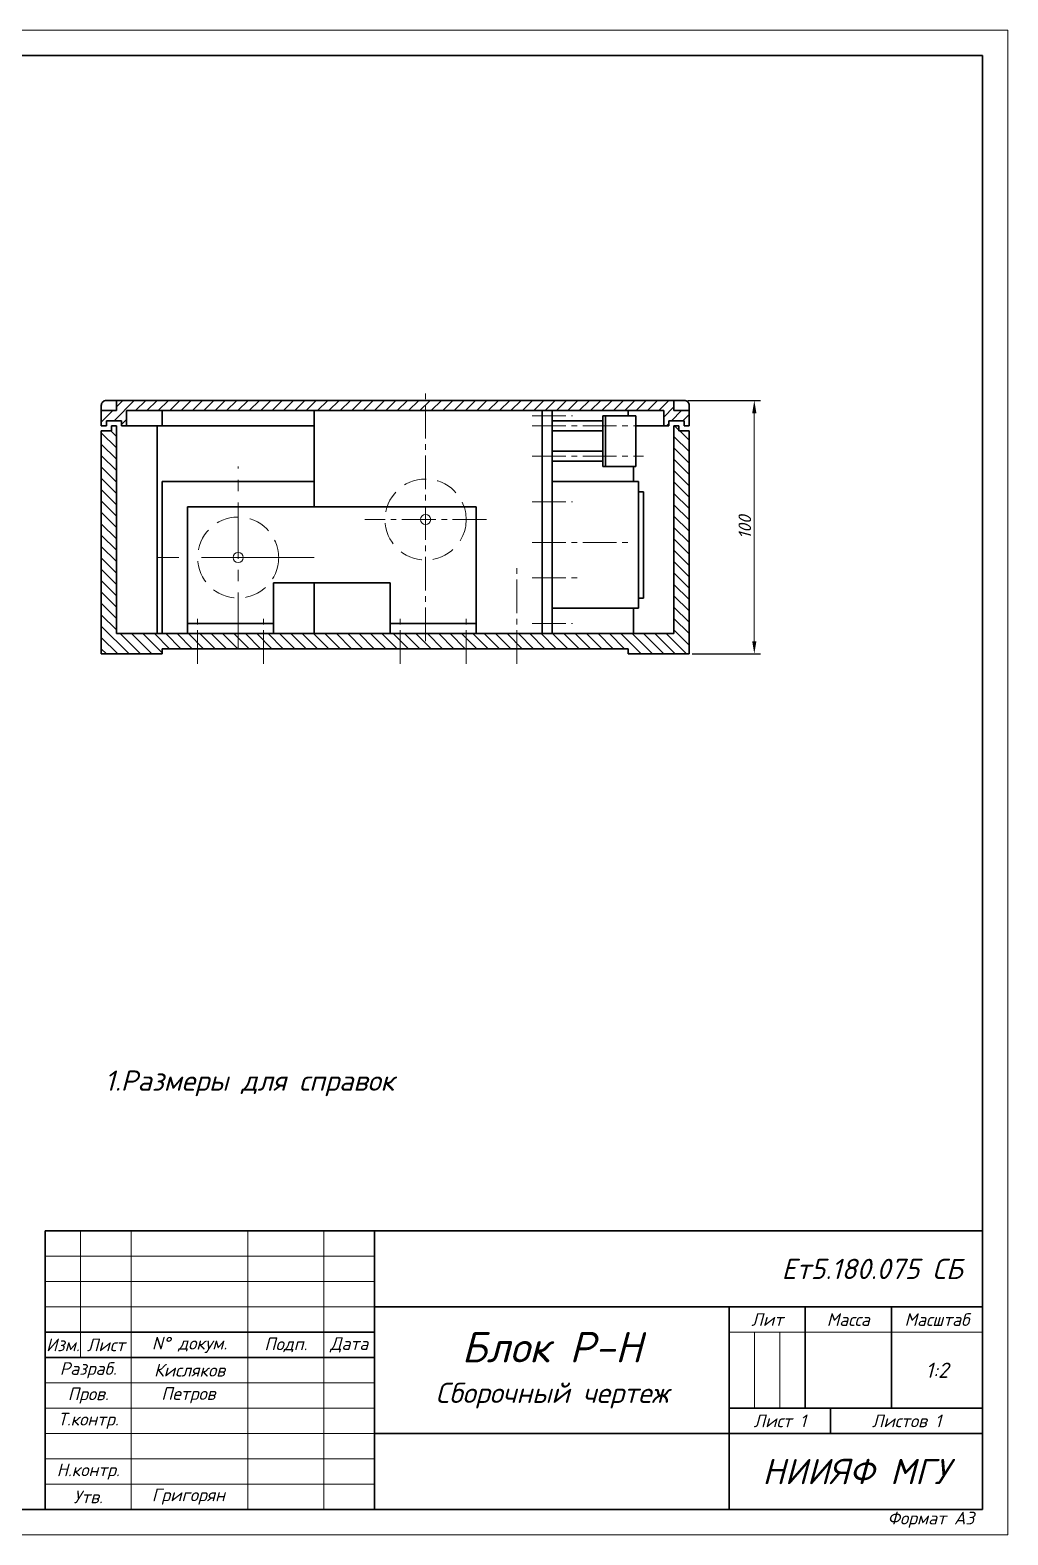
# Model space of a CAD drawing. Header units: millimetres. Extents: x 133 to 553, y -1 to 296.
# Drawn here: x 359.7 to 552.6, y -0.8 to 296.2 of the extents above; entities that cross this region are included whole.
import ezdxf

# ---------------------------------------------------------------- set-up
doc = ezdxf.new("R2010")
doc.units = ezdxf.units.MM
for name, pattern in [('ACAD_ISO10W100', [18, 12, -3, 0, -3]), ('CENTER', [50.8, 31.75, -6.35, 6.35, -6.35]), ('CENTER2', [28.575, 19.05, -3.175, 3.175, -3.175]), ('CENTERX2', [101.6, 63.5, -12.7, 12.7, -12.7]), ('HIDDENX2', [19.05, 12.7, -6.35])]:
    doc.linetypes.add(name, pattern=pattern)
doc.styles.add('Тип А Наклон', font='isocpeur.ttf', dxfattribs={"oblique": 15, "height": 2.5})
doc.dimstyles.new('ISO-25', dxfattribs={"dimtxt": 5, "dimasz": 2.5, "dimexe": 1.25, "dimexo": 0.625, "dimtad": 1, "dimtxsty": 'Тип А Наклон', "dimcen": 2.5, "dimadec": 0, "dimazin": 0, "dimtfac": 1, "dimtmove": 0, "dimatfit": 3, "dimfxl": 1, "dimlwd": 15, "dimarcsym": 0})

# ---------------------------------------------------------------- blocks, each defined once
blk = doc.blocks.new('*D8')
at = {"color": 0, "linetype": 'Continuous', "lineweight": -2, "ltscale": 0.35}
for p, q in [((489.44, 223.08), (503.84, 223.08)), ((490.35, 173.08), (503.84, 173.08))]:
    blk.add_line(p, q, dxfattribs=at)
at = {"color": 0, "linetype": 'Continuous', "lineweight": 15, "ltscale": 0.35}
blk.add_line((502.59, 220.58), (502.59, 175.58), dxfattribs=at)
for points in [[(502.17, 220.58), (503.01, 220.58), (502.59, 223.08)], [(502.17, 175.58), (503.01, 175.58), (502.59, 173.08)]]:
    blk.add_solid(points, dxfattribs=at)
at = {"layer": 'Defpoints', "color": 0, "linetype": 'Continuous', "lineweight": 15, "ltscale": 0.35}
for p in [(488.82, 223.08), (489.72, 173.08), (502.59, 173.08)]:
    blk.add_point(p, dxfattribs=at)
at = {"color": 0, "linetype": 'Continuous', "lineweight": 15, "ltscale": 0.35, "insert": (500.72, 198.08), "char_height": 2.5, "attachment_point": 5, "rotation": 90, "style": 'Тип А Наклон'}
blk.add_mtext('100', dxfattribs=at)

msp = doc.modelspace()

# ---------------------------------------------------------------- hatches: boundary and pattern name
at = {"linetype": 'Continuous', "lineweight": 15, "ltscale": 0.35}
h = msp.add_hatch(dxfattribs=at)
h.set_pattern_fill('ANSI31', color=256, scale=0.5, style=0)
h.paths.add_polyline_path([(437.725, 223.08), (415.725, 223.08), (376.725, 223.08), (376.725, 221.08), (373.725, 221.08), (373.725, 218.08), (374.725, 218.08), (374.725, 219.08), (377.725, 219.08), (377.725, 218.08), (378.725, 218.08), (378.725, 221.08), (437.725, 221.08)])
h.paths.add_polyline_path([(486.725, 223.08), (437.725, 223.08), (437.725, 221.08), (458.725, 221.08), (458.725, 221.08), (466.725, 221.08), (466.725, 221.08), (484.725, 221.08), (484.725, 218.08), (485.725, 218.08), (485.725, 219.08), (488.725, 219.08), (488.725, 218.08), (489.725, 218.08), (489.725, 221.08), (486.725, 221.08)])
h = msp.add_hatch(dxfattribs=at)
h.set_pattern_fill('ANSI31', color=256, scale=0.5, angle=90, style=0)
h.paths.add_polyline_path([(376.725, 218.08), (375.725, 218.08), (375.725, 217.08), (373.725, 217.08), (373.725, 173.08), (385.725, 173.08), (385.725, 174.08), (392.725, 174.08), (392.725, 177.08), (390.725, 177.08), (385.725, 177.08), (376.725, 177.08)])
h.paths.add_polyline_path([(400.725, 177.08), (392.725, 177.08), (392.725, 174.08), (400.725, 174.08)])
h.paths.add_polyline_path([(405.725, 177.08), (400.725, 177.08), (400.725, 174.08), (405.725, 174.08)])
h.paths.add_polyline_path([(432.725, 177.08), (430.725, 177.08), (415.725, 177.08), (407.725, 177.08), (405.725, 177.08), (405.725, 174.08), (432.725, 174.08)])
h.paths.add_polyline_path([(432.725, 177.08), (432.725, 174.08), (445.725, 174.08), (445.725, 177.08)])
h.paths.add_polyline_path([(455.725, 177.08), (447.725, 177.08), (445.725, 177.08), (445.725, 174.08), (455.725, 174.08)])
h.paths.add_polyline_path([(489.725, 217.08), (487.725, 217.08), (487.725, 218.08), (486.725, 218.08), (486.725, 177.08), (455.725, 177.08), (455.725, 174.08), (477.725, 174.08), (477.725, 173.08), (489.725, 173.08)])

# ---------------------------------------------------------------- linework, layer by layer
at = {"lineweight": 15}
for p, q in [((552.635, 296.186), (132.635, 296.186)), ((552.635, -0.814), (552.635, 296.186)), ((369.635, 59.186), (369.635, 34.186)), ((379.635, 59.186), (379.635, 4.186)), ((402.635, 59.186), (402.635, 4.186)), ((417.635, 59.186), (417.635, 4.186)), ((362.635, 54.186), (427.635, 54.186)), ((362.635, 49.186), (427.635, 49.186)), ((362.635, 44.186), (427.635, 44.186)), ((547.635, 39.186), (497.635, 39.186)), ((362.635, 29.186), (427.635, 29.186)), ((362.635, 24.186), (427.635, 24.186)), ((362.635, 19.186), (427.635, 19.186)), ((362.635, 14.186), (427.635, 14.186)), ((362.635, 9.186), (427.635, 9.186)), ((132.635, -0.814), (552.635, -0.814))]:
    msp.add_line(p, q, dxfattribs=at)
at = {"lineweight": 18}
msp.add_line((552.635, 296.186), (547.635, 296.186), dxfattribs=at)
at = {"lineweight": 30}
for p, q in [((152.635, 291.186), (547.635, 291.186)), ((547.635, 291.186), (547.635, 4.186)), ((547.635, 59.186), (362.635, 59.186)), ((362.635, 59.186), (362.635, 4.186)), ((427.635, 59.186), (427.635, 4.186)), ((547.635, 44.186), (427.635, 44.186)), ((497.635, 44.186), (497.635, 4.186)), ((512.635, 44.186), (512.635, 24.186)), ((529.635, 44.186), (529.635, 24.186)), ((362.635, 39.186), (427.635, 39.186)), ((362.635, 34.186), (427.635, 34.186)), ((547.635, 24.186), (497.635, 24.186)), ((517.635, 19.186), (517.635, 24.186)), ((497.635, 19.186), (427.635, 19.186)), ((547.635, 19.186), (497.635, 19.186)), ((152.635, 4.186), (547.635, 4.186))]:
    msp.add_line(p, q, dxfattribs=at)
at = {"linetype": 'Continuous', "lineweight": 30, "ltscale": 0.35}
for p, q in [((374.634, 223.08), (488.815, 223.08)), ((376.725, 221.08), (376.725, 223.08)), ((415.725, 223.08), (462.725, 223.08)), ((486.725, 221.08), (486.725, 223.08)), ((373.725, 222.08), (373.725, 218.08)), ((373.725, 218.08), (373.725, 221.08)), ((373.725, 218.08), (373.725, 221.08)), ((373.725, 221.08), (376.725, 221.08)), ((378.725, 218.08), (378.725, 221.08)), ((378.725, 221.08), (484.725, 221.08)), ((378.725, 218.08), (378.725, 221.08)), ((385.725, 218.08), (385.725, 221.08)), ((415.725, 207.08), (415.725, 221.08)), ((460.725, 177.08), (460.725, 221.08)), ((462.725, 221.08), (462.725, 177.08)), ((472.725, 219.08), (472.725, 220.08)), ((472.725, 220.08), (473.225, 220.08)), ((473.225, 220.08), (473.225, 210.08)), ((479.225, 220.08), (473.225, 220.08)), ((477.725, 220.08), (477.725, 221.08)), ((479.225, 210.08), (479.225, 220.08)), ((484.725, 218.08), (484.725, 221.08)), ((484.725, 218.08), (484.725, 221.08)), ((489.725, 221.08), (486.725, 221.08)), ((489.725, 222.08), (489.725, 218.08)), ((489.725, 218.08), (489.725, 221.08)), ((489.725, 218.08), (489.725, 221.08)), ((373.725, 218.08), (374.725, 218.08)), ((373.725, 218.08), (374.725, 218.08)), ((373.725, 217.08), (373.725, 173.08)), ((373.725, 217.08), (375.725, 217.08)), ((374.725, 218.08), (374.725, 219.08)), ((374.725, 219.08), (377.725, 219.08)), ((374.725, 218.08), (374.725, 219.08)), ((374.725, 219.08), (377.725, 219.08)), ((375.725, 217.08), (375.725, 218.08)), ((375.725, 218.08), (376.725, 218.08)), ((376.725, 177.08), (376.725, 218.08)), ((377.725, 219.08), (377.725, 218.08)), ((377.725, 219.08), (377.725, 218.08)), ((377.725, 218.08), (378.725, 218.08)), ((377.725, 218.08), (378.725, 218.08)), ((378.725, 218.08), (415.725, 218.08)), ((384.725, 177.08), (384.725, 218.08)), ((462.725, 219.08), (472.725, 219.08)), ((462.725, 217.08), (472.725, 217.08)), ((472.725, 219.08), (472.725, 211.08)), ((479.225, 218.08), (484.725, 218.08)), ((485.725, 218.08), (484.725, 218.08)), ((485.725, 218.08), (484.725, 218.08)), ((488.725, 219.08), (485.725, 219.08)), ((485.725, 219.08), (485.725, 218.08)), ((488.725, 219.08), (485.725, 219.08)), ((485.725, 219.08), (485.725, 218.08)), ((486.725, 177.08), (486.725, 218.08)), ((487.725, 218.08), (486.725, 218.08)), ((487.725, 218.08), (486.725, 218.08)), ((487.725, 217.08), (487.725, 218.08)), ((487.725, 217.08), (487.725, 218.08)), ((489.725, 217.08), (487.725, 217.08)), ((489.725, 217.08), (487.725, 217.08)), ((488.725, 218.08), (488.725, 219.08)), ((488.725, 218.08), (488.725, 219.08)), ((489.725, 218.08), (488.725, 218.08)), ((489.725, 218.08), (488.725, 218.08)), ((489.725, 217.08), (489.725, 173.08)), ((462.725, 213.08), (472.725, 213.08)), ((472.725, 211.08), (462.725, 211.08)), ((472.725, 210.08), (472.725, 211.08)), ((473.225, 210.08), (472.725, 210.08)), ((473.225, 210.08), (479.225, 210.08)), ((478.725, 207.08), (478.725, 210.08)), ((385.725, 177.08), (385.725, 207.08)), ((385.725, 207.08), (415.725, 207.08)), ((415.725, 207.08), (415.725, 202.08)), ((479.725, 207.08), (462.725, 207.08)), ((479.725, 182.08), (479.725, 207.08)), ((479.725, 205.08), (480.725, 205.08)), ((480.725, 205.08), (480.725, 184.08)), ((415.725, 202.08), (390.725, 202.08)), ((390.725, 202.08), (390.725, 177.08)), ((447.725, 202.08), (415.725, 202.08)), ((447.725, 179.08), (447.725, 202.08)), ((415.725, 187.08), (407.725, 187.08)), ((407.725, 187.08), (407.725, 179.08)), ((415.725, 177.08), (415.725, 187.08)), ((415.725, 187.08), (430.725, 187.08)), ((430.725, 187.08), (430.725, 177.08)), ((462.725, 182.08), (479.725, 182.08)), ((478.725, 177.08), (478.725, 182.08)), ((480.725, 184.08), (479.725, 184.08)), ((407.725, 179.08), (390.725, 179.08)), ((407.725, 177.08), (407.725, 179.08)), ((430.725, 179.08), (447.725, 179.08)), ((447.725, 179.08), (447.725, 177.08)), ((376.725, 177.08), (486.725, 177.08)), ((390.725, 177.08), (385.725, 177.08)), ((390.725, 177.08), (407.725, 177.08)), ((407.725, 177.08), (415.725, 177.08)), ((430.725, 177.08), (415.725, 177.08)), ((447.725, 177.08), (430.725, 177.08)), ((460.725, 177.08), (447.725, 177.08)), ((462.725, 177.08), (460.725, 177.08)), ((385.725, 173.08), (373.725, 173.08)), ((385.725, 173.08), (385.725, 174.08)), ((385.725, 174.08), (477.725, 174.08)), ((477.725, 173.08), (477.725, 174.08)), ((477.725, 173.08), (489.725, 173.08))]:
    msp.add_line(p, q, dxfattribs=at)
at = {"linetype": 'CENTER2', "lineweight": 15, "ltscale": 0.35}
for p, q in [((437.725, 175.58), (437.725, 225.58)), ((458.725, 221.08), (466.725, 221.08)), ((458.725, 220.055), (466.725, 220.055)), ((458.725, 218.073), (480.725, 218.073)), ((458.725, 212.08), (480.725, 212.08)), ((458.725, 203.08), (466.725, 203.08)), ((449.725, 199.58), (425.725, 199.58)), ((458.725, 195.08), (477.725, 195.08)), ((455.725, 171.08), (455.725, 191.08)), ((458.725, 188.08), (468.725, 188.08)), ((392.725, 171.08), (392.725, 181.08)), ((405.725, 171.08), (405.725, 181.08)), ((432.725, 171.08), (432.725, 181.08)), ((445.725, 171.08), (445.725, 181.08)), ((458.725, 179.08), (466.725, 179.08))]:
    msp.add_line(p, q, dxfattribs=at)
at = {"linetype": 'CENTER', "lineweight": 15, "ltscale": 0.35}
msp.add_line((400.725, 174.08), (400.725, 210.08), dxfattribs=at)
at = {"linetype": 'CENTERX2', "lineweight": 15, "ltscale": 0.35}
msp.add_line((415.725, 192.08), (384.396, 192.08), dxfattribs=at)
at = {"linetype": 'Continuous', "lineweight": 15, "ltscale": 0.35}
for p, q in [((497.635, 39.186), (502.635, 39.186)), ((502.635, 39.186), (507.635, 39.186)), ((502.635, 39.186), (502.635, 24.186)), ((507.635, 39.186), (507.635, 24.186))]:
    msp.add_line(p, q, dxfattribs=at)
at = {"linetype": 'HIDDENX2', "lineweight": 15, "ltscale": 0.35}
for centre in [(437.725, 199.58), (400.725, 192.08)]:
    msp.add_circle(centre, 8, dxfattribs=at)
at = {"linetype": 'Continuous', "lineweight": 15, "ltscale": 0.35}
for centre in [(437.725, 199.58), (400.725, 192.08)]:
    msp.add_circle(centre, 1, dxfattribs=at)
at = {"linetype": 'Continuous', "lineweight": 30, "ltscale": 0.35}
for centre, start, end in [((374.679, 222.125), 87.28415, 182.71585), ((488.77, 222.125), 357.28415, 92.71585)]:
    msp.add_arc(centre, 0.956, start, end, dxfattribs=at)

# ---------------------------------------------------------------- texts
at = {"linetype": 'CENTER', "lineweight": 15, "ltscale": 0.35, "style": 'Тип А Наклон'}
for s, insert, char_height, width, attachment_point in [('1.Размеры для справок', (374.376, 88.301), 4, 199.17789, 4), ('                              Ет5.180.075 СБ', (487.635, 51.686), 4, 120, 5), ('{\\H2.4x;Блок Р-Н\\P\\H0.66669x;Сборочный чертеж}', (462.635, 31.686), 2.5, 70, 5), ('НИИЯФ МГУ', (522.635, 11.686), 5, 50, 5)]:
    msp.add_mtext(s, dxfattribs=dict(at, insert=insert, char_height=char_height, width=width, attachment_point=attachment_point))
at = {"lineweight": 18, "char_height": 2.5, "attachment_point": 5, "style": 'Тип А Наклон'}
for s, insert, width in [('{\\fISOCPEUR|b0|i0|c204|p34;Лит}', (505.135, 41.686), 15), ('{\\fISOCPEUR|b0|i0|c204|p34;Масса}', (521.135, 41.686), 17), ('{\\fISOCPEUR|b0|i0|c204|p34;Масштаб}', (538.635, 41.686), 18), ('{\\fISOCPEUR|b0|i0|c204|p34;Изм.}', (366.135, 36.686), 7), ('{\\fISOCPEUR|b0|i0|c204|p34;Лист}', (374.635, 36.686), 10), ('{\\fISOCPEUR|b0|i0|c0|p34;N%%D\\fISOCPEUR|b0|i0|c204|p34; докум.}', (391.135, 36.686), 23), ('{\\fISOCPEUR|b0|i0|c204|p34;Подп}.', (410.135, 36.686), 15), ('{\\fISOCPEUR|b0|i0|c204|p34;Дата}', (422.635, 36.686), 10), ('{\\fISOCPEUR|b0|i0|c204|p34;Разраб.}', (371.135, 31.686), 17), ('Кисляков', (391.135, 31.686), 23), ('{\\fISOCPEUR|b0|i0|c204|p34;Пров.}', (371.135, 26.686), 17), ('Петров', (390.905, 26.742), 23), ('{\\fISOCPEUR|b0|i0|c204|p34;Т}.{\\fISOCPEUR|b0|i0|c204|p34;контр.}', (371.135, 21.686), 17), ('Лист 1', (507.635, 21.686), 20), ('Листов 1', (532.635, 21.686), 30), ('{\\fISOCPEUR|b0|i0|c204|p34;Н.контр.}', (371.135, 11.686), 17), ('{\\fISOCPEUR|b0|i0|c204|p34;Утв.}', (371.135, 6.686), 17), ('Григорян', (390.905, 6.742), 23), ('{\\fISOCPEUR|b0|i0|c204|p34;Формат А\\fISOCPEUR|b0|i0|c0|p34;3}', (537.437, 2.162), 31.05491)]:
    msp.add_mtext(s, dxfattribs=dict(at, insert=insert, width=width))
at = {"linetype": 'ACAD_ISO10W100', "lineweight": 15, "ltscale": 0.35, "insert": (538.635, 31.686), "char_height": 3, "width": 18, "attachment_point": 5, "style": 'Тип А Наклон'}
msp.add_mtext('1:2', dxfattribs=at)

# ---------------------------------------------------------------- dimensions: what is measured, and where the dimension line sits
at = {"linetype": 'Continuous', "lineweight": 15, "ltscale": 0.35}
dim = msp.add_linear_dim(base=(502.591, 173.08), p1=(488.815, 223.08), p2=(489.725, 173.08), angle=90, text='100', dimstyle='ISO-25', dxfattribs=at)
dim.commit()
dim.dimension.update_dxf_attribs({"geometry": '*D8', "text_midpoint": (502.591, 198.08), "dimtype": 160})

doc.saveas('drawing.dxf')
